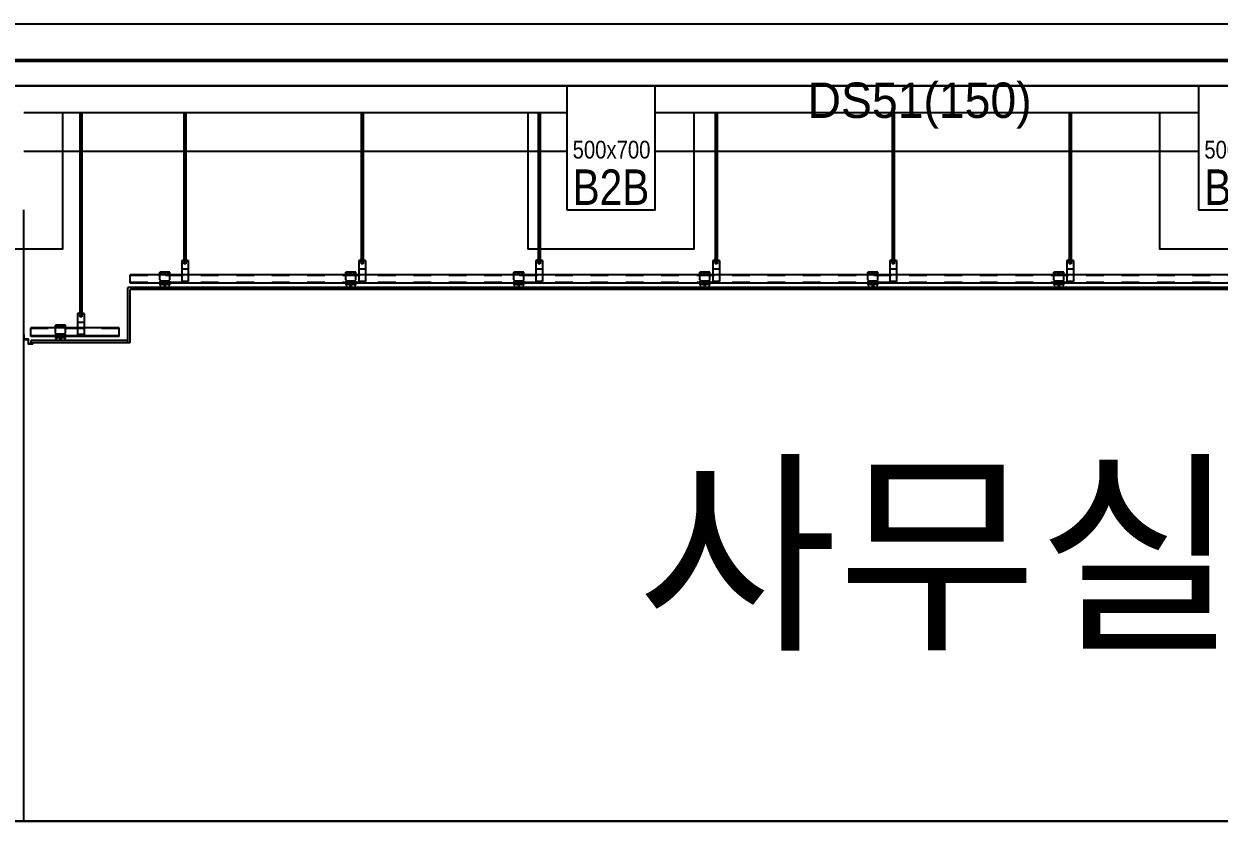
# Model space of a CAD drawing. Header units: millimetres. Extents: x 4754612 to 5801174, y 2368242 to 2777223.
# Drawn here: x 4919063 to 4925814, y 2617750 to 2622250 of the extents above; entities that cross this region are included whole.
import ezdxf
from ezdxf.enums import TextEntityAlignment as Align

# ---------------------------------------------------------------- set-up
doc = ezdxf.new("R2010")
doc.units = ezdxf.units.MM
doc.header["$LTSCALE"] = 1000
for name, pattern in [('CEN', [6.2, 6, -0.1, 0, -0.1]), ('HID', [0.345, 0.225, -0.12]), ('HIDDEN', [2, 1, -1])]:
    doc.linetypes.add(name, pattern=pattern)
doc.layers.get('DEFPOINTS').update_dxf_attribs({"color": 151})
for name, color, linetype in [('4', 4, 'Continuous'), ('8', 8, 'Continuous'), ('A-중심선', 10, 'CEN'), ('CON', 2, 'Continuous'), ('ELE-06', 6, 'Continuous'), ('ELE-2', 4, 'Continuous'), ('ELE-8', 8, 'Continuous'), ('FIN', 40, 'Continuous'), ('helco', 7, 'Continuous'), ('INS', 251, 'Continuous')]:
    doc.layers.add(name, color=color, linetype=linetype)
doc.layers.add('Guide-line', color=151, linetype='Continuous', plot=False)
doc.styles.add('A.NARROW', font='ARIALN.TTF')
doc.styles.add('돋움', font='')
doc.styles.add('맑은고딕', font='malgunbd.ttf')
doc.styles.get('돋움').set_extended_font_data('Dotum')

# ---------------------------------------------------------------- blocks, each defined once
blk = doc.blocks.new('A$C47A51C4E')
at = {"layer": 'CON'}
blk.add_lwpolyline([(0, 300), (500, 300), (500, 1000), (0, 1000)], close=True, dxfattribs=at)
at = {"layer": 'DEFPOINTS', "style": 'A.NARROW'}
for s, height, p in [('500x700', 100, (33.3, 640.2, 0)), ('B2B', 200, (33.3, 428.4, 0))]:
    blk.add_text(s, height=height, dxfattribs=at).set_placement(p, align=Align.MIDDLE_LEFT)

msp = doc.modelspace()

# ---------------------------------------------------------------- linework, layer by layer
at = {"layer": '4', "ltscale": 0.1}
msp.add_lwpolyline([(4919113.3, 2620443.621), (4919113.3, 2620449.621), (4919112.3, 2620449.621), (4919112.3, 2620444.621), (4919089.3, 2620444.621), (4919089.3, 2620469.621), (4919064.3, 2620469.621), (4919064.3, 2620493.621), (4919063.3, 2620493.621), (4919063.3, 2620468.621), (4919088.3, 2620468.621), (4919088.3, 2620443.621), (4919113.3, 2620443.621)], dxfattribs=at)
at = {"layer": '8'}
for p, q in [((4919379.167, 2621749.621), (4919379.167, 2620620.871)), ((4919390.417, 2621749.621), (4919390.417, 2620620.871)), ((4919967.543, 2621749.621), (4919967.543, 2620920.871)), ((4919978.793, 2621749.621), (4919978.793, 2620920.871)), ((4920967.543, 2621749.621), (4920967.543, 2620920.871)), ((4920978.793, 2621749.621), (4920978.793, 2620920.871)), ((4921967.543, 2621749.621), (4921967.543, 2620920.871)), ((4921978.793, 2621749.621), (4921978.793, 2620920.871)), ((4922967.543, 2621749.621), (4922967.543, 2620920.871)), ((4922978.793, 2621749.621), (4922978.793, 2620920.871)), ((4923967.543, 2621749.621), (4923967.543, 2620920.871)), ((4923978.793, 2621749.621), (4923978.793, 2620920.871)), ((4924967.543, 2621749.621), (4924967.543, 2620920.871)), ((4924978.793, 2621749.621), (4924978.793, 2620920.871)), ((4919954.418, 2620914.621), (4919954.418, 2620795.871)), ((4919991.918, 2620914.621), (4919954.418, 2620914.621)), ((4919991.918, 2620910.871), (4919954.418, 2620910.871)), ((4919984.418, 2620918.371), (4919961.918, 2620918.371)), ((4919961.918, 2620918.371), (4919961.918, 2620914.621)), ((4919961.918, 2620910.871), (4919961.918, 2620907.121)), ((4919984.418, 2620907.121), (4919961.918, 2620907.121)), ((4919965.668, 2620918.371), (4919965.668, 2620914.621)), ((4919965.668, 2620910.871), (4919965.668, 2620907.121)), ((4919978.793, 2620923.371), (4919967.543, 2620923.371)), ((4919978.793, 2620920.871), (4919967.543, 2620920.871)), ((4919967.543, 2620907.121), (4919967.543, 2620895.871)), ((4919978.793, 2620905.871), (4919967.543, 2620905.871)), ((4919978.793, 2620903.371), (4919967.543, 2620903.371)), ((4919978.793, 2620900.871), (4919967.543, 2620900.871)), ((4919978.793, 2620898.371), (4919967.543, 2620898.371)), ((4919978.793, 2620898.371), (4919967.543, 2620898.371)), ((4919978.793, 2620895.871), (4919967.543, 2620895.871)), ((4919978.793, 2620907.121), (4919978.793, 2620895.871)), ((4919980.668, 2620918.371), (4919980.668, 2620914.621)), ((4919980.668, 2620910.871), (4919980.668, 2620907.121)), ((4919984.418, 2620918.371), (4919984.418, 2620914.621)), ((4919984.418, 2620910.871), (4919984.418, 2620907.121)), ((4919991.918, 2620914.621), (4919991.918, 2620795.871)), ((4920954.418, 2620914.621), (4920954.418, 2620795.871)), ((4920991.918, 2620914.621), (4920954.418, 2620914.621)), ((4920991.918, 2620910.871), (4920954.418, 2620910.871)), ((4920984.418, 2620918.371), (4920961.918, 2620918.371)), ((4920961.918, 2620918.371), (4920961.918, 2620914.621)), ((4920961.918, 2620910.871), (4920961.918, 2620907.121)), ((4920984.418, 2620907.121), (4920961.918, 2620907.121)), ((4920965.668, 2620918.371), (4920965.668, 2620914.621)), ((4920965.668, 2620910.871), (4920965.668, 2620907.121)), ((4920978.793, 2620923.371), (4920967.543, 2620923.371)), ((4920978.793, 2620920.871), (4920967.543, 2620920.871)), ((4920967.543, 2620907.121), (4920967.543, 2620895.871)), ((4920978.793, 2620905.871), (4920967.543, 2620905.871)), ((4920978.793, 2620903.371), (4920967.543, 2620903.371)), ((4920978.793, 2620900.871), (4920967.543, 2620900.871)), ((4920978.793, 2620898.371), (4920967.543, 2620898.371)), ((4920978.793, 2620898.371), (4920967.543, 2620898.371)), ((4920978.793, 2620895.871), (4920967.543, 2620895.871)), ((4920978.793, 2620907.121), (4920978.793, 2620895.871)), ((4920980.668, 2620918.371), (4920980.668, 2620914.621)), ((4920980.668, 2620910.871), (4920980.668, 2620907.121)), ((4920984.418, 2620918.371), (4920984.418, 2620914.621)), ((4920984.418, 2620910.871), (4920984.418, 2620907.121)), ((4920991.918, 2620914.621), (4920991.918, 2620795.871)), ((4921954.418, 2620914.621), (4921954.418, 2620795.871)), ((4921991.918, 2620914.621), (4921954.418, 2620914.621)), ((4921991.918, 2620910.871), (4921954.418, 2620910.871)), ((4921984.418, 2620918.371), (4921961.918, 2620918.371)), ((4921961.918, 2620918.371), (4921961.918, 2620914.621)), ((4921961.918, 2620910.871), (4921961.918, 2620907.121)), ((4921984.418, 2620907.121), (4921961.918, 2620907.121)), ((4921965.668, 2620918.371), (4921965.668, 2620914.621)), ((4921965.668, 2620910.871), (4921965.668, 2620907.121)), ((4921978.793, 2620923.371), (4921967.543, 2620923.371)), ((4921978.793, 2620920.871), (4921967.543, 2620920.871)), ((4921967.543, 2620907.121), (4921967.543, 2620895.871)), ((4921978.793, 2620905.871), (4921967.543, 2620905.871)), ((4921978.793, 2620903.371), (4921967.543, 2620903.371)), ((4921978.793, 2620900.871), (4921967.543, 2620900.871)), ((4921978.793, 2620898.371), (4921967.543, 2620898.371)), ((4921978.793, 2620898.371), (4921967.543, 2620898.371)), ((4921978.793, 2620895.871), (4921967.543, 2620895.871)), ((4921978.793, 2620907.121), (4921978.793, 2620895.871)), ((4921980.668, 2620918.371), (4921980.668, 2620914.621)), ((4921980.668, 2620910.871), (4921980.668, 2620907.121)), ((4921984.418, 2620918.371), (4921984.418, 2620914.621)), ((4921984.418, 2620910.871), (4921984.418, 2620907.121)), ((4921991.918, 2620914.621), (4921991.918, 2620795.871)), ((4922954.418, 2620914.621), (4922954.418, 2620795.871)), ((4922991.918, 2620914.621), (4922954.418, 2620914.621)), ((4922991.918, 2620910.871), (4922954.418, 2620910.871)), ((4922984.418, 2620918.371), (4922961.918, 2620918.371)), ((4922961.918, 2620918.371), (4922961.918, 2620914.621)), ((4922961.918, 2620910.871), (4922961.918, 2620907.121)), ((4922984.418, 2620907.121), (4922961.918, 2620907.121)), ((4922965.668, 2620918.371), (4922965.668, 2620914.621)), ((4922965.668, 2620910.871), (4922965.668, 2620907.121)), ((4922978.793, 2620923.371), (4922967.543, 2620923.371)), ((4922978.793, 2620920.871), (4922967.543, 2620920.871)), ((4922967.543, 2620907.121), (4922967.543, 2620895.871)), ((4922978.793, 2620905.871), (4922967.543, 2620905.871)), ((4922978.793, 2620903.371), (4922967.543, 2620903.371)), ((4922978.793, 2620900.871), (4922967.543, 2620900.871)), ((4922978.793, 2620898.371), (4922967.543, 2620898.371)), ((4922978.793, 2620898.371), (4922967.543, 2620898.371)), ((4922978.793, 2620895.871), (4922967.543, 2620895.871)), ((4922978.793, 2620907.121), (4922978.793, 2620895.871)), ((4922980.668, 2620918.371), (4922980.668, 2620914.621)), ((4922980.668, 2620910.871), (4922980.668, 2620907.121)), ((4922984.418, 2620918.371), (4922984.418, 2620914.621)), ((4922984.418, 2620910.871), (4922984.418, 2620907.121)), ((4922991.918, 2620914.621), (4922991.918, 2620795.871)), ((4923954.418, 2620914.621), (4923954.418, 2620795.871)), ((4923991.918, 2620914.621), (4923954.418, 2620914.621)), ((4923991.918, 2620910.871), (4923954.418, 2620910.871)), ((4923984.418, 2620918.371), (4923961.918, 2620918.371)), ((4923961.918, 2620918.371), (4923961.918, 2620914.621)), ((4923961.918, 2620910.871), (4923961.918, 2620907.121)), ((4923984.418, 2620907.121), (4923961.918, 2620907.121)), ((4923965.668, 2620918.371), (4923965.668, 2620914.621)), ((4923965.668, 2620910.871), (4923965.668, 2620907.121)), ((4923978.793, 2620923.371), (4923967.543, 2620923.371)), ((4923978.793, 2620920.871), (4923967.543, 2620920.871)), ((4923967.543, 2620907.121), (4923967.543, 2620895.871)), ((4923978.793, 2620905.871), (4923967.543, 2620905.871)), ((4923978.793, 2620903.371), (4923967.543, 2620903.371)), ((4923978.793, 2620900.871), (4923967.543, 2620900.871)), ((4923978.793, 2620898.371), (4923967.543, 2620898.371)), ((4923978.793, 2620898.371), (4923967.543, 2620898.371)), ((4923978.793, 2620895.871), (4923967.543, 2620895.871)), ((4923978.793, 2620907.121), (4923978.793, 2620895.871)), ((4923980.668, 2620918.371), (4923980.668, 2620914.621)), ((4923980.668, 2620910.871), (4923980.668, 2620907.121)), ((4923984.418, 2620918.371), (4923984.418, 2620914.621)), ((4923984.418, 2620910.871), (4923984.418, 2620907.121)), ((4923991.918, 2620914.621), (4923991.918, 2620795.871)), ((4924954.418, 2620914.621), (4924954.418, 2620795.871)), ((4924991.918, 2620914.621), (4924954.418, 2620914.621)), ((4924991.918, 2620910.871), (4924954.418, 2620910.871)), ((4924984.418, 2620918.371), (4924961.918, 2620918.371)), ((4924961.918, 2620918.371), (4924961.918, 2620914.621)), ((4924961.918, 2620910.871), (4924961.918, 2620907.121)), ((4924984.418, 2620907.121), (4924961.918, 2620907.121)), ((4924965.668, 2620918.371), (4924965.668, 2620914.621)), ((4924965.668, 2620910.871), (4924965.668, 2620907.121)), ((4924978.793, 2620923.371), (4924967.543, 2620923.371)), ((4924978.793, 2620920.871), (4924967.543, 2620920.871)), ((4924967.543, 2620907.121), (4924967.543, 2620895.871)), ((4924978.793, 2620905.871), (4924967.543, 2620905.871)), ((4924978.793, 2620903.371), (4924967.543, 2620903.371)), ((4924978.793, 2620900.871), (4924967.543, 2620900.871)), ((4924978.793, 2620898.371), (4924967.543, 2620898.371)), ((4924978.793, 2620898.371), (4924967.543, 2620898.371)), ((4924978.793, 2620895.871), (4924967.543, 2620895.871)), ((4924978.793, 2620907.121), (4924978.793, 2620895.871)), ((4924980.668, 2620918.371), (4924980.668, 2620914.621)), ((4924980.668, 2620910.871), (4924980.668, 2620907.121)), ((4924984.418, 2620918.371), (4924984.418, 2620914.621)), ((4924984.418, 2620910.871), (4924984.418, 2620907.121)), ((4924991.918, 2620914.621), (4924991.918, 2620795.871)), ((4919887.17, 2620848.371), (4919830.92, 2620848.371)), ((4919830.92, 2620804.621), (4919830.92, 2620848.371)), ((4919887.17, 2620845.871), (4919830.92, 2620845.871)), ((4919834.531, 2620837.121), (4919830.92, 2620837.121)), ((4919839.67, 2620837.121), (4919835.891, 2620837.121)), ((4919839.67, 2620843.039), (4919839.67, 2620848.371)), ((4919839.67, 2620837.121), (4919839.67, 2620841.34)), ((4919854.67, 2620843.039), (4919854.67, 2620848.371)), ((4919854.67, 2620837.121), (4919854.67, 2620841.34)), ((4919858.678, 2620837.121), (4919854.67, 2620837.121)), ((4919863.42, 2620837.121), (4919860.378, 2620837.121)), ((4919863.42, 2620843.039), (4919863.42, 2620848.371)), ((4919863.42, 2620837.121), (4919863.42, 2620841.34)), ((4919878.42, 2620843.039), (4919878.42, 2620848.371)), ((4919878.42, 2620837.121), (4919878.42, 2620841.34)), ((4919881.464, 2620837.121), (4919878.42, 2620837.121)), ((4919887.17, 2620837.121), (4919883.505, 2620837.121)), ((4919887.17, 2620804.621), (4919887.17, 2620848.371)), ((4919991.918, 2620864.621), (4919954.418, 2620864.621)), ((4920937.569, 2620848.371), (4920881.319, 2620848.371)), ((4920881.319, 2620804.621), (4920881.319, 2620848.371)), ((4920937.569, 2620845.871), (4920881.319, 2620845.871)), ((4920884.93, 2620837.121), (4920881.319, 2620837.121)), ((4920890.069, 2620837.121), (4920886.29, 2620837.121)), ((4920890.069, 2620843.039), (4920890.069, 2620848.371)), ((4920890.069, 2620837.121), (4920890.069, 2620841.34)), ((4920905.069, 2620843.039), (4920905.069, 2620848.371)), ((4920905.069, 2620837.121), (4920905.069, 2620841.34)), ((4920909.077, 2620837.121), (4920905.069, 2620837.121)), ((4920913.819, 2620837.121), (4920910.778, 2620837.121)), ((4920913.819, 2620843.039), (4920913.819, 2620848.371)), ((4920913.819, 2620837.121), (4920913.819, 2620841.34)), ((4920928.819, 2620843.039), (4920928.819, 2620848.371)), ((4920928.819, 2620837.121), (4920928.819, 2620841.34)), ((4920931.864, 2620837.121), (4920928.819, 2620837.121)), ((4920937.569, 2620837.121), (4920933.904, 2620837.121)), ((4920937.569, 2620804.621), (4920937.569, 2620848.371)), ((4920991.918, 2620864.621), (4920954.418, 2620864.621)), ((4921887.17, 2620848.371), (4921830.92, 2620848.371)), ((4921830.92, 2620804.621), (4921830.92, 2620848.371)), ((4921887.17, 2620845.871), (4921830.92, 2620845.871)), ((4921834.531, 2620837.121), (4921830.92, 2620837.121)), ((4921839.67, 2620837.121), (4921835.891, 2620837.121)), ((4921839.67, 2620843.039), (4921839.67, 2620848.371)), ((4921839.67, 2620837.121), (4921839.67, 2620841.34)), ((4921854.67, 2620843.039), (4921854.67, 2620848.371)), ((4921854.67, 2620837.121), (4921854.67, 2620841.34)), ((4921858.678, 2620837.121), (4921854.67, 2620837.121)), ((4921863.42, 2620837.121), (4921860.378, 2620837.121)), ((4921863.42, 2620843.039), (4921863.42, 2620848.371)), ((4921863.42, 2620837.121), (4921863.42, 2620841.34)), ((4921878.42, 2620843.039), (4921878.42, 2620848.371)), ((4921878.42, 2620837.121), (4921878.42, 2620841.34)), ((4921881.464, 2620837.121), (4921878.42, 2620837.121)), ((4921887.17, 2620837.121), (4921883.505, 2620837.121)), ((4921887.17, 2620804.621), (4921887.17, 2620848.371)), ((4921991.918, 2620864.621), (4921954.418, 2620864.621)), ((4922937.569, 2620848.371), (4922881.319, 2620848.371)), ((4922881.319, 2620804.621), (4922881.319, 2620848.371)), ((4922937.569, 2620845.871), (4922881.319, 2620845.871)), ((4922884.93, 2620837.121), (4922881.319, 2620837.121)), ((4922890.069, 2620837.121), (4922886.29, 2620837.121)), ((4922890.069, 2620843.039), (4922890.069, 2620848.371)), ((4922890.069, 2620837.121), (4922890.069, 2620841.34)), ((4922905.069, 2620843.039), (4922905.069, 2620848.371)), ((4922905.069, 2620837.121), (4922905.069, 2620841.34)), ((4922909.077, 2620837.121), (4922905.069, 2620837.121)), ((4922913.819, 2620837.121), (4922910.778, 2620837.121)), ((4922913.819, 2620843.039), (4922913.819, 2620848.371)), ((4922913.819, 2620837.121), (4922913.819, 2620841.34)), ((4922928.819, 2620843.039), (4922928.819, 2620848.371)), ((4922928.819, 2620837.121), (4922928.819, 2620841.34)), ((4922931.864, 2620837.121), (4922928.819, 2620837.121)), ((4922937.569, 2620837.121), (4922933.904, 2620837.121)), ((4922937.569, 2620804.621), (4922937.569, 2620848.371)), ((4922991.918, 2620864.621), (4922954.418, 2620864.621)), ((4923887.17, 2620848.371), (4923830.92, 2620848.371)), ((4923830.92, 2620804.621), (4923830.92, 2620848.371)), ((4923887.17, 2620845.871), (4923830.92, 2620845.871)), ((4923834.531, 2620837.121), (4923830.92, 2620837.121)), ((4923839.67, 2620837.121), (4923835.891, 2620837.121)), ((4923839.67, 2620843.039), (4923839.67, 2620848.371)), ((4923839.67, 2620837.121), (4923839.67, 2620841.34)), ((4923854.67, 2620843.039), (4923854.67, 2620848.371)), ((4923854.67, 2620837.121), (4923854.67, 2620841.34)), ((4923858.678, 2620837.121), (4923854.67, 2620837.121)), ((4923863.42, 2620837.121), (4923860.378, 2620837.121)), ((4923863.42, 2620843.039), (4923863.42, 2620848.371)), ((4923863.42, 2620837.121), (4923863.42, 2620841.34)), ((4923878.42, 2620843.039), (4923878.42, 2620848.371)), ((4923878.42, 2620837.121), (4923878.42, 2620841.34)), ((4923881.464, 2620837.121), (4923878.42, 2620837.121)), ((4923887.17, 2620837.121), (4923883.505, 2620837.121)), ((4923887.17, 2620804.621), (4923887.17, 2620848.371)), ((4923991.918, 2620864.621), (4923954.418, 2620864.621)), ((4924937.569, 2620848.371), (4924881.319, 2620848.371)), ((4924881.319, 2620804.621), (4924881.319, 2620848.371)), ((4924937.569, 2620845.871), (4924881.319, 2620845.871)), ((4924884.93, 2620837.121), (4924881.319, 2620837.121)), ((4924890.069, 2620837.121), (4924886.29, 2620837.121)), ((4924890.069, 2620843.039), (4924890.069, 2620848.371)), ((4924890.069, 2620837.121), (4924890.069, 2620841.34)), ((4924905.069, 2620843.039), (4924905.069, 2620848.371)), ((4924905.069, 2620837.121), (4924905.069, 2620841.34)), ((4924909.077, 2620837.121), (4924905.069, 2620837.121)), ((4924913.819, 2620837.121), (4924910.778, 2620837.121)), ((4924913.819, 2620843.039), (4924913.819, 2620848.371)), ((4924913.819, 2620837.121), (4924913.819, 2620841.34)), ((4924928.819, 2620843.039), (4924928.819, 2620848.371)), ((4924928.819, 2620837.121), (4924928.819, 2620841.34)), ((4924931.864, 2620837.121), (4924928.819, 2620837.121)), ((4924937.569, 2620837.121), (4924933.904, 2620837.121)), ((4924937.569, 2620804.621), (4924937.569, 2620848.371)), ((4924991.918, 2620864.621), (4924954.418, 2620864.621)), ((4919837.17, 2620798.371), (4919830.92, 2620804.621)), ((4919830.92, 2620798.371), (4919830.92, 2620774.621)), ((4919837.17, 2620798.371), (4919830.92, 2620798.371)), ((4919830.92, 2620774.621), (4919838.42, 2620774.621)), ((4919833.42, 2620795.871), (4919833.42, 2620777.121)), ((4919837.17, 2620795.871), (4919833.42, 2620795.871)), ((4919884.67, 2620788.371), (4919833.42, 2620788.371)), ((4919833.42, 2620777.121), (4919836.284, 2620777.121)), ((4919880.92, 2620798.371), (4919837.17, 2620798.371)), ((4919837.17, 2620795.871), (4919837.17, 2620798.371)), ((4919850.92, 2620774.621), (4919867.17, 2620774.621)), ((4919853.055, 2620777.121), (4919865.034, 2620777.121)), ((4919879.67, 2620774.621), (4919887.17, 2620774.621)), ((4919880.92, 2620798.371), (4919887.17, 2620804.621)), ((4919880.92, 2620795.871), (4919880.92, 2620798.371)), ((4919887.17, 2620798.371), (4919880.92, 2620798.371)), ((4919884.67, 2620795.871), (4919880.92, 2620795.871)), ((4919881.805, 2620777.121), (4919884.67, 2620777.121)), ((4919884.67, 2620777.121), (4919884.67, 2620795.871)), ((4919887.17, 2620774.621), (4919887.17, 2620798.371)), ((4919991.918, 2620795.871), (4919954.418, 2620795.871)), ((4920887.569, 2620798.371), (4920881.319, 2620804.621)), ((4920881.319, 2620798.371), (4920881.319, 2620774.621)), ((4920887.569, 2620798.371), (4920881.319, 2620798.371)), ((4920881.319, 2620774.621), (4920888.819, 2620774.621)), ((4920883.819, 2620795.871), (4920883.819, 2620777.121)), ((4920887.569, 2620795.871), (4920883.819, 2620795.871)), ((4920883.819, 2620777.121), (4920886.684, 2620777.121)), ((4920931.319, 2620798.371), (4920887.569, 2620798.371)), ((4920887.569, 2620795.871), (4920887.569, 2620798.371)), ((4920901.319, 2620774.621), (4920917.569, 2620774.621)), ((4920903.454, 2620777.121), (4920915.434, 2620777.121)), ((4920930.069, 2620774.621), (4920937.569, 2620774.621)), ((4920931.319, 2620798.371), (4920937.569, 2620804.621)), ((4920937.569, 2620798.371), (4920931.319, 2620798.371)), ((4920931.319, 2620795.871), (4920931.319, 2620798.371)), ((4920935.069, 2620795.871), (4920931.319, 2620795.871)), ((4920932.204, 2620777.121), (4920935.069, 2620777.121)), ((4920935.069, 2620777.121), (4920935.069, 2620795.871)), ((4920937.569, 2620774.621), (4920937.569, 2620798.371)), ((4920991.918, 2620795.871), (4920954.418, 2620795.871)), ((4921837.17, 2620798.371), (4921830.92, 2620804.621)), ((4921830.92, 2620798.371), (4921830.92, 2620774.621)), ((4921837.17, 2620798.371), (4921830.92, 2620798.371)), ((4921830.92, 2620774.621), (4921838.42, 2620774.621)), ((4921833.42, 2620795.871), (4921833.42, 2620777.121)), ((4921837.17, 2620795.871), (4921833.42, 2620795.871)), ((4921884.67, 2620788.371), (4921833.42, 2620788.371)), ((4921833.42, 2620777.121), (4921836.284, 2620777.121)), ((4921880.92, 2620798.371), (4921837.17, 2620798.371)), ((4921837.17, 2620795.871), (4921837.17, 2620798.371)), ((4921850.92, 2620774.621), (4921867.17, 2620774.621)), ((4921853.055, 2620777.121), (4921865.034, 2620777.121)), ((4921879.67, 2620774.621), (4921887.17, 2620774.621)), ((4921880.92, 2620798.371), (4921887.17, 2620804.621)), ((4921880.92, 2620795.871), (4921880.92, 2620798.371)), ((4921887.17, 2620798.371), (4921880.92, 2620798.371)), ((4921884.67, 2620795.871), (4921880.92, 2620795.871)), ((4921881.805, 2620777.121), (4921884.67, 2620777.121)), ((4921884.67, 2620777.121), (4921884.67, 2620795.871)), ((4921887.17, 2620774.621), (4921887.17, 2620798.371)), ((4921991.918, 2620795.871), (4921954.418, 2620795.871)), ((4922887.569, 2620798.371), (4922881.319, 2620804.621)), ((4922881.319, 2620798.371), (4922881.319, 2620774.621)), ((4922887.569, 2620798.371), (4922881.319, 2620798.371)), ((4922881.319, 2620774.621), (4922888.819, 2620774.621)), ((4922883.819, 2620795.871), (4922883.819, 2620777.121)), ((4922887.569, 2620795.871), (4922883.819, 2620795.871)), ((4922883.819, 2620777.121), (4922886.684, 2620777.121)), ((4922931.319, 2620798.371), (4922887.569, 2620798.371)), ((4922887.569, 2620795.871), (4922887.569, 2620798.371)), ((4922901.319, 2620774.621), (4922917.569, 2620774.621)), ((4922903.454, 2620777.121), (4922915.434, 2620777.121)), ((4922930.069, 2620774.621), (4922937.569, 2620774.621)), ((4922931.319, 2620798.371), (4922937.569, 2620804.621)), ((4922937.569, 2620798.371), (4922931.319, 2620798.371)), ((4922931.319, 2620795.871), (4922931.319, 2620798.371)), ((4922935.069, 2620795.871), (4922931.319, 2620795.871)), ((4922932.204, 2620777.121), (4922935.069, 2620777.121)), ((4922935.069, 2620777.121), (4922935.069, 2620795.871)), ((4922937.569, 2620774.621), (4922937.569, 2620798.371)), ((4922991.918, 2620795.871), (4922954.418, 2620795.871)), ((4923837.17, 2620798.371), (4923830.92, 2620804.621)), ((4923830.92, 2620798.371), (4923830.92, 2620774.621)), ((4923837.17, 2620798.371), (4923830.92, 2620798.371)), ((4923830.92, 2620774.621), (4923838.42, 2620774.621)), ((4923833.42, 2620795.871), (4923833.42, 2620777.121)), ((4923837.17, 2620795.871), (4923833.42, 2620795.871)), ((4923884.67, 2620788.371), (4923833.42, 2620788.371)), ((4923833.42, 2620777.121), (4923836.284, 2620777.121)), ((4923880.92, 2620798.371), (4923837.17, 2620798.371)), ((4923837.17, 2620795.871), (4923837.17, 2620798.371)), ((4923850.92, 2620774.621), (4923867.17, 2620774.621)), ((4923853.055, 2620777.121), (4923865.034, 2620777.121)), ((4923879.67, 2620774.621), (4923887.17, 2620774.621)), ((4923880.92, 2620798.371), (4923887.17, 2620804.621)), ((4923880.92, 2620795.871), (4923880.92, 2620798.371)), ((4923887.17, 2620798.371), (4923880.92, 2620798.371)), ((4923884.67, 2620795.871), (4923880.92, 2620795.871)), ((4923881.805, 2620777.121), (4923884.67, 2620777.121)), ((4923884.67, 2620777.121), (4923884.67, 2620795.871)), ((4923887.17, 2620774.621), (4923887.17, 2620798.371)), ((4923991.918, 2620795.871), (4923954.418, 2620795.871)), ((4924887.569, 2620798.371), (4924881.319, 2620804.621)), ((4924881.319, 2620798.371), (4924881.319, 2620774.621)), ((4924887.569, 2620798.371), (4924881.319, 2620798.371)), ((4924881.319, 2620774.621), (4924888.819, 2620774.621)), ((4924883.819, 2620795.871), (4924883.819, 2620777.121)), ((4924887.569, 2620795.871), (4924883.819, 2620795.871)), ((4924883.819, 2620777.121), (4924886.684, 2620777.121)), ((4924931.319, 2620798.371), (4924887.569, 2620798.371)), ((4924887.569, 2620795.871), (4924887.569, 2620798.371)), ((4924901.319, 2620774.621), (4924917.569, 2620774.621)), ((4924903.454, 2620777.121), (4924915.434, 2620777.121)), ((4924930.069, 2620774.621), (4924937.569, 2620774.621)), ((4924931.319, 2620798.371), (4924937.569, 2620804.621)), ((4924937.569, 2620798.371), (4924931.319, 2620798.371)), ((4924931.319, 2620795.871), (4924931.319, 2620798.371)), ((4924935.069, 2620795.871), (4924931.319, 2620795.871)), ((4924932.204, 2620777.121), (4924935.069, 2620777.121)), ((4924935.069, 2620777.121), (4924935.069, 2620795.871)), ((4924937.569, 2620774.621), (4924937.569, 2620798.371)), ((4924991.918, 2620795.871), (4924954.418, 2620795.871)), ((4919366.042, 2620614.621), (4919366.042, 2620495.871)), ((4919403.542, 2620614.621), (4919366.042, 2620614.621)), ((4919403.542, 2620610.871), (4919366.042, 2620610.871)), ((4919403.542, 2620564.621), (4919366.042, 2620564.621)), ((4919396.042, 2620618.371), (4919373.542, 2620618.371)), ((4919373.542, 2620618.371), (4919373.542, 2620614.621)), ((4919373.542, 2620610.871), (4919373.542, 2620607.121)), ((4919396.042, 2620607.121), (4919373.542, 2620607.121)), ((4919377.292, 2620618.371), (4919377.292, 2620614.621)), ((4919377.292, 2620610.871), (4919377.292, 2620607.121)), ((4919390.417, 2620623.371), (4919379.167, 2620623.371)), ((4919390.417, 2620620.871), (4919379.167, 2620620.871)), ((4919379.167, 2620607.121), (4919379.167, 2620595.871)), ((4919390.417, 2620605.871), (4919379.167, 2620605.871)), ((4919390.417, 2620603.371), (4919379.167, 2620603.371)), ((4919390.417, 2620600.871), (4919379.167, 2620600.871)), ((4919390.417, 2620598.371), (4919379.167, 2620598.371)), ((4919390.417, 2620598.371), (4919379.167, 2620598.371)), ((4919390.417, 2620595.871), (4919379.167, 2620595.871)), ((4919390.417, 2620607.121), (4919390.417, 2620595.871)), ((4919392.292, 2620618.371), (4919392.292, 2620614.621)), ((4919392.292, 2620610.871), (4919392.292, 2620607.121)), ((4919396.042, 2620618.371), (4919396.042, 2620614.621)), ((4919396.042, 2620610.871), (4919396.042, 2620607.121)), ((4919403.542, 2620614.621), (4919403.542, 2620495.871)), ((4919298.793, 2620548.371), (4919242.543, 2620548.371)), ((4919242.543, 2620504.621), (4919242.543, 2620548.371)), ((4919298.793, 2620545.871), (4919242.543, 2620545.871)), ((4919246.154, 2620537.121), (4919242.543, 2620537.121)), ((4919248.793, 2620498.371), (4919242.543, 2620504.621)), ((4919242.543, 2620498.371), (4919242.543, 2620474.621)), ((4919248.793, 2620498.371), (4919242.543, 2620498.371)), ((4919245.043, 2620495.871), (4919245.043, 2620477.121)), ((4919248.793, 2620495.871), (4919245.043, 2620495.871)), ((4919251.293, 2620537.121), (4919247.515, 2620537.121)), ((4919292.543, 2620498.371), (4919248.793, 2620498.371)), ((4919248.793, 2620495.871), (4919248.793, 2620498.371)), ((4919251.293, 2620543.039), (4919251.293, 2620548.371)), ((4919251.293, 2620537.121), (4919251.293, 2620541.34)), ((4919266.293, 2620543.039), (4919266.293, 2620548.371)), ((4919266.293, 2620537.121), (4919266.293, 2620541.34)), ((4919270.301, 2620537.121), (4919266.293, 2620537.121)), ((4919275.043, 2620537.121), (4919272.002, 2620537.121)), ((4919275.043, 2620543.039), (4919275.043, 2620548.371)), ((4919275.043, 2620537.121), (4919275.043, 2620541.34)), ((4919290.043, 2620543.039), (4919290.043, 2620548.371)), ((4919290.043, 2620537.121), (4919290.043, 2620541.34)), ((4919293.088, 2620537.121), (4919290.043, 2620537.121)), ((4919292.543, 2620498.371), (4919298.793, 2620504.621)), ((4919292.543, 2620495.871), (4919292.543, 2620498.371)), ((4919298.793, 2620498.371), (4919292.543, 2620498.371)), ((4919296.293, 2620495.871), (4919292.543, 2620495.871)), ((4919298.793, 2620537.121), (4919295.128, 2620537.121)), ((4919296.293, 2620477.121), (4919296.293, 2620495.871)), ((4919298.793, 2620504.621), (4919298.793, 2620548.371)), ((4919298.793, 2620474.621), (4919298.793, 2620498.371)), ((4919403.542, 2620495.871), (4919366.042, 2620495.871)), ((4919600.8, 2620488.371), (4919102.687, 2620488.371)), ((4919242.543, 2620474.621), (4919250.043, 2620474.621)), ((4919296.293, 2620488.371), (4919245.043, 2620488.371)), ((4919245.043, 2620477.121), (4919247.908, 2620477.121)), ((4919262.543, 2620474.621), (4919278.793, 2620474.621)), ((4919264.678, 2620477.121), (4919276.658, 2620477.121)), ((4919291.293, 2620474.621), (4919298.793, 2620474.621)), ((4919293.428, 2620477.121), (4919296.293, 2620477.121))]:
    msp.add_line(p, q, dxfattribs=at)
at = {"layer": '8', "linetype": 'HIDDEN', "ltscale": 0.1}
for p, q in [((4927963.3, 2620829.621), (4919663.3, 2620829.621)), ((4927963.3, 2620789.621), (4919663.3, 2620789.621)), ((4919600.8, 2620529.621), (4919102.3, 2620529.621)), ((4919600.8, 2620489.621), (4919102.3, 2620489.621))]:
    msp.add_line(p, q, dxfattribs=at)
at = {"layer": '8'}
for centre, radius, start, end in [((4919844.67, 2620774.621), 8.75, 16.6015497, 163.3984503), ((4919844.67, 2620774.621), 6.25, 0, 180), ((4919873.42, 2620774.621), 8.75, 16.6015497, 163.3984503), ((4919873.42, 2620774.621), 6.25, 0, 180), ((4920895.069, 2620774.621), 8.75, 16.6015497, 163.3984503), ((4920895.069, 2620774.621), 6.25, 0, 180), ((4920923.819, 2620774.621), 8.75, 16.6015497, 163.3984503), ((4920923.819, 2620774.621), 6.25, 0, 180), ((4921844.67, 2620774.621), 8.75, 16.6015497, 163.3984503), ((4921844.67, 2620774.621), 6.25, 0, 180), ((4921873.42, 2620774.621), 8.75, 16.6015497, 163.3984503), ((4921873.42, 2620774.621), 6.25, 0, 180), ((4922895.069, 2620774.621), 8.75, 16.6015497, 163.3984503), ((4922895.069, 2620774.621), 6.25, 0, 180), ((4922923.819, 2620774.621), 8.75, 16.6015497, 163.3984503), ((4922923.819, 2620774.621), 6.25, 0, 180), ((4923844.67, 2620774.621), 8.75, 16.6015497, 163.3984503), ((4923844.67, 2620774.621), 6.25, 0, 180), ((4923873.42, 2620774.621), 8.75, 16.6015497, 163.3984503), ((4923873.42, 2620774.621), 6.25, 0, 180), ((4924895.069, 2620774.621), 8.75, 16.6015497, 163.3984503), ((4924895.069, 2620774.621), 6.25, 0, 180), ((4924923.819, 2620774.621), 8.75, 16.6015497, 163.3984503), ((4924923.819, 2620774.621), 6.25, 0, 180), ((4919256.293, 2620474.621), 8.75, 16.6015497, 163.3984503), ((4919256.293, 2620474.621), 6.25, 0, 180), ((4919285.043, 2620474.621), 8.75, 16.6015497, 163.3984503), ((4919285.043, 2620474.621), 6.25, 0, 180)]:
    msp.add_arc(centre, radius, start, end, dxfattribs=at)
at = {"layer": 'A-중심선', "ltscale": 5}
for p, q in [((4867905.529, 2622249.621), (5176073.3, 2622249.621)), ((4867905.529, 2621899.621), (5176073.3, 2621899.621)), ((4867905.529, 2617749.621), (5176073.3, 2617749.621))]:
    msp.add_line(p, q, dxfattribs=at)
at = {"layer": 'CON'}
for p, q in [((4908063.3, 2621899.621), (4951263.3, 2621899.621)), ((4919063.3, 2621749.621), (4922129.3, 2621749.621)), ((4922629.3, 2621749.621), (4925697.3, 2621749.621))]:
    msp.add_line(p, q, dxfattribs=at)
at = {"layer": 'ELE-06'}
msp.add_line((4951663.301, 2617749.621), (4907663.3, 2617749.621), dxfattribs=at)
at = {"layer": 'ELE-2'}
msp.add_line((4907413.3, 2622039.621), (4951913.3, 2622039.621), dxfattribs=at)
at = {"layer": 'ELE-8', "linetype": 'HIDDEN', "ltscale": 100}
msp.add_line((4907413.3, 2621902.621), (4929178.3, 2621902.621), dxfattribs=at)
at = {"layer": 'ELE-8', "color": 251, "linetype": 'HID', "ltscale": 500}
msp.add_line((4907413.3, 2621899.621), (4951913.301, 2621899.621), dxfattribs=at)
at = {"layer": 'FIN'}
msp.add_line((4907471.585, 2622049.621), (4951855.016, 2622049.621), dxfattribs=at)
at = {"layer": 'FIN', "color": 8}
for p, q in [((4927963.3, 2620833.371), (4919663.3, 2620833.371)), ((4919663.3, 2620785.871), (4919663.3, 2620833.371)), ((4927963.3, 2620785.871), (4919663.3, 2620785.871)), ((4919600.8, 2620533.371), (4919102.3, 2620533.371)), ((4919102.3, 2620485.871), (4919102.3, 2620533.371)), ((4919600.8, 2620485.871), (4919600.8, 2620533.371)), ((4919600.8, 2620485.871), (4919102.3, 2620485.871))]:
    msp.add_line(p, q, dxfattribs=at)
at = {"layer": 'FIN', "color": 150}
for p, q in [((4927975.8, 2620762.121), (4919650.8, 2620762.121)), ((4919650.8, 2620449.621), (4919650.8, 2620762.121)), ((4927963.3, 2620749.621), (4919663.3, 2620749.621)), ((4919663.3, 2620449.621), (4919663.3, 2620749.621)), ((4919650.8, 2620462.121), (4919102.3, 2620462.121)), ((4919663.3, 2620449.621), (4919102.3, 2620449.621))]:
    msp.add_line(p, q, dxfattribs=at)
at = {"layer": 'FIN', "color": 150, "flags": 128}
msp.add_lwpolyline([(4919102.3, 2620462.122), (4919102.3, 2620449.622)], dxfattribs=at)
at = {"layer": 'helco'}
msp.add_line((4919063.3, 2617749.621), (4919063.3, 2621199.621), dxfattribs=at)
at = {"layer": 'INS'}
for points in [[(4918043.3, 2621749.621), (4918043.3, 2620979.621), (4919283.3, 2620979.621), (4919283.3, 2621749.621)], [(4921909.3, 2621749.621), (4921909.3, 2620979.621), (4922849.3, 2620979.621), (4922849.3, 2621749.621)], [(4925477.3, 2621749.621), (4925477.3, 2620979.621), (4926417.3, 2620979.621), (4926417.3, 2621749.621)], [(4922129.3, 2621529.621), (4919063.3, 2621529.621)], [(4925697.3, 2621529.621), (4922629.3, 2621529.621)]]:
    msp.add_lwpolyline(points, dxfattribs=at)

# ---------------------------------------------------------------- block references
at = {"layer": 'CON'}
for p in [(4922129.3, 2620899.621), (4925697.3, 2620899.621)]:
    msp.add_blockref('A$C47A51C4E', p, dxfattribs=at)

# ---------------------------------------------------------------- texts
at = {"layer": 'Guide-line'}
for s, height, style, p in [('DS51(150)', 200, '돋움', (4924122.399, 2621818.834)), ('사무실', 900, '맑은고딕', (4924223.307, 2619257.193))]:
    msp.add_text(s, height=height, dxfattribs=dict(at, style=style)).set_placement(p, align=Align.MIDDLE_CENTER)

doc.saveas('drawing.dxf')
